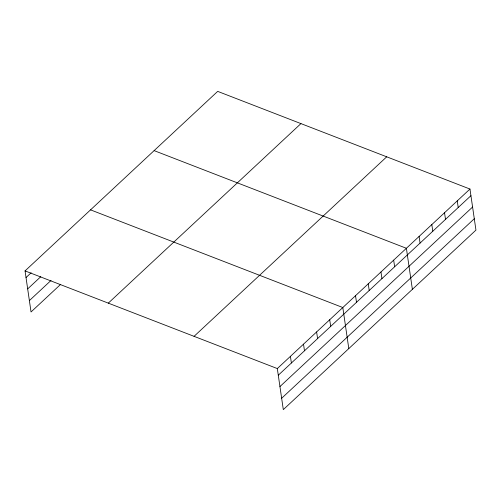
<?xml version="1.0" encoding="UTF-8"?>
<svg xmlns="http://www.w3.org/2000/svg" width="501" height="501" viewBox="0 0 501 501"><rect width="100%" height="100%" fill="white"/><g stroke="black" fill="none" stroke-linecap="round" stroke-linejoin="round"><path stroke-width="0.75" d="M60.659 284.355L31.037 311.96L25.05 270.903L217.691 91.376L469.963 189.04L475.95 230.097L283.309 409.624L277.316 368.573L469.963 189.04M26.021 277.548L31.143 272.769M27.674 288.902L40.775 276.696M29.384 300.6L51.027 280.435M108.297 303.136L300.944 123.603M194.069 336.34L386.716 156.813M278.287 375.211L470.927 195.684M279.94 386.572L472.587 207.038M281.65 398.27L474.29 218.737M154.12 150.619L406.386 248.289L412.379 289.34M90.549 209.863L342.816 307.533L348.802 348.583M25.05 270.903L277.316 368.573M457.244 200.888L458.215 207.533M444.531 212.737L445.502 219.382M431.818 224.586L432.789 231.23M419.105 236.441L420.07 243.079M393.673 260.138L394.644 266.776M380.96 271.987L381.931 278.625M368.248 283.835L369.212 290.474M355.528 295.684L356.499 302.322M329.714 319.738L330.685 326.383M316.619 331.95L317.584 338.588M303.518 344.156L304.483 350.8M290.417 356.361L291.388 363.006"/></g></svg>
